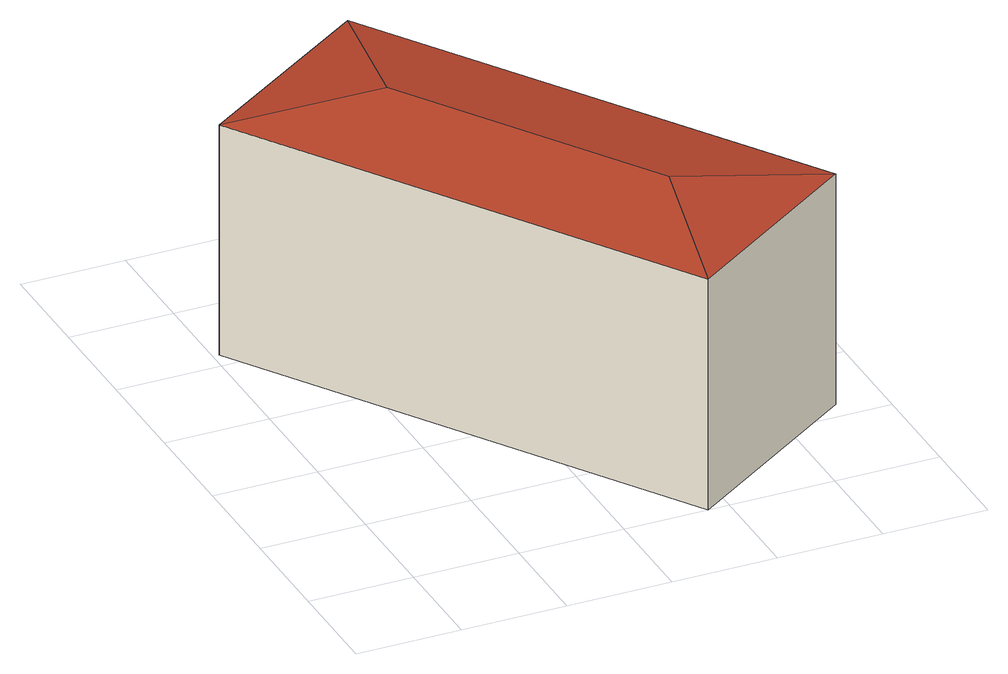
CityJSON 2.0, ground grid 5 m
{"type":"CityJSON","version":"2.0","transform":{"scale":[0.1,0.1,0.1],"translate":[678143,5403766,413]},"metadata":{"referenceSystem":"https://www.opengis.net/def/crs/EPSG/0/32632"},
"CityObjects":{
"building1":{"type":"Building","attributes":{"dataAvailable":"NotSufficient","measuredHeight":12.39},"geometry":[{"type":"MultiSurface","lod":"3","boundaries":[[[0,1,2,3]],[[1,0,4,5]],[[5,2,1]],[[3,4,0]],[[6,4,3,7]],[[8,2,5,9]],[[9,5,4,6]],[[7,3,2,8]],[[7,8,9,6]]],"semantics":{"surfaces":[{"type":"RoofSurface"},{"type":"WallSurface"},{"type":"GroundSurface"}],"values":[0,0,0,0,1,1,1,1,2]}}]}
},
"vertices":[
[155,74,130],[76,194,130],[3,209,121],[140,0,121],[228,60,121],[91,268,121],[228,60,6],[140,0,6],[3,209,6],[91,268,6]
]}
